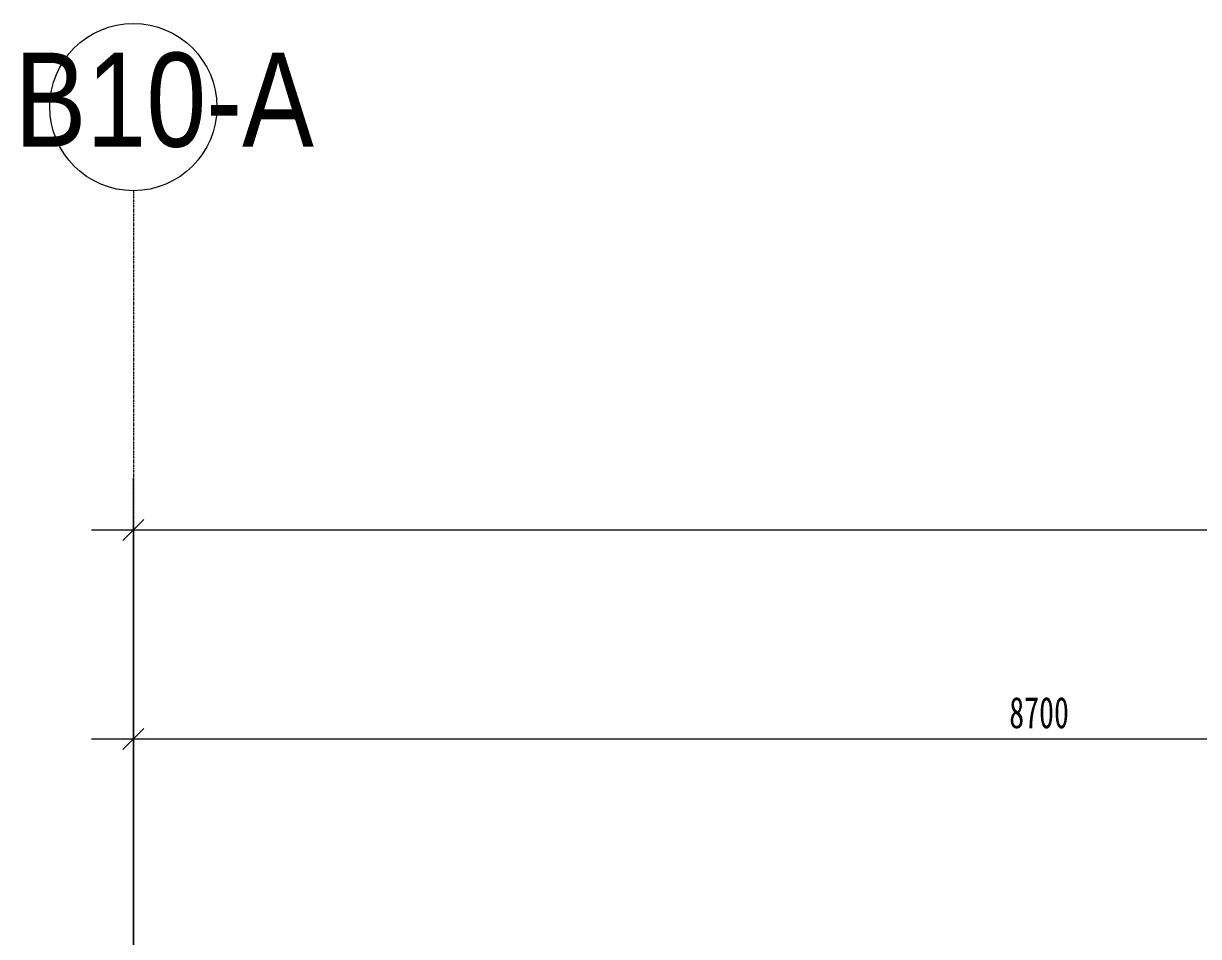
# Model space of a CAD drawing. Header units: millimetres. Extents: x 147808 to 199769, y -28592 to 9935.
# Drawn here: x 156074 to 161699, y 3785 to 8154 of the extents above; entities that cross this region are included whole.
import ezdxf

# ---------------------------------------------------------------- set-up
doc = ezdxf.new("R2010")
doc.units = ezdxf.units.MM
doc.linetypes.add('轴网线', pattern=[22.24, 12.7, -3.18, 3.18, -3.18])
for name, color, linetype, lineweight in [('A-____-____-DIMS', 7, 'Continuous', 5), ('A-____-____-DIMS-100', 7, 'Continuous', 5), ('S-GRID-____-IDEN', 7, 'Continuous', 5), ('S-GRID-____-OTLN', 7, 'Continuous', 5)]:
    doc.layers.add(name, color=color, linetype=linetype, lineweight=lineweight)
doc.styles.add('TJ_FangSong_Narrow', font='TJ_FangSong_Narrow v2.0.otf', dxfattribs={"height": 450})
doc.styles.add('仿宋_1', font='simfang.ttf', dxfattribs={"width": 0.7, "height": 150})
doc.dimstyles.new('对角线_-_1_5mm_仿宋_1', dxfattribs={"dimscale": 304.8, "dimtxt": 193.128667, "dimasz": 0.328084, "dimexe": 0.82021, "dimexo": 0.0625, "dimgap": 0.065617, "dimtad": 1, "dimdec": 0, "dimdsep": 46, "dimtxsty": '仿宋_1', "dimblk1": 'OBLIQUE', "dimblk2": 'OBLIQUE', "dimsah": 1, "dimcen": 0.09, "dimdle": 0.656168, "dimazin": 0, "dimtfac": 1, "dimtdec": 4, "dimtix": 1, "dimtmove": 0, "dimatfit": 3, "dimfxl": 2.624672, "dimfxlon": 1, "dimtvp": 1, "dimtolj": 1, "dimtzin": 0, "dimarcsym": 2})

# ---------------------------------------------------------------- blocks, each defined once
blk = doc.blocks.new('DIMBLOCK5-一层给排水_消防平面图')
at = {"layer": 'A-____-____-DIMS-100', "color": 173, "true_color": 0x5151ff, "transparency": 16777216}
for p, q in [((156600, 2893.2), (156600, 5980.5)), ((191400, 4788.9), (191400, 5980.5)), ((156600, 5730.5), (156650, 5780.5)), ((191400, 5730.5), (191450, 5780.5)), ((156400, 5730.5), (191600, 5730.5)), ((156600, 5730.5), (156550, 5680.5)), ((156600, 5730.5), (156600, 2893.2)), ((191400, 5730.5), (191350, 5680.5)), ((191400, 5730.5), (191400, 4788.9))]:
    blk.add_line(p, q, dxfattribs=at)
at = {"layer": 'A-____-____-DIMS-100', "color": 0, "transparency": 16777216, "insert": (173803.5, 5931.9), "char_height": 150, "width": 471.593, "attachment_point": 1, "line_spacing_factor": 0.898273, "style": '仿宋_1'}
blk.add_mtext('34800', dxfattribs=at)
blk = doc.blocks.new('_Oblique')
at = {"color": 0, "linetype": 'ByBlock', "lineweight": -2}
blk.add_line((-0.5, -0.5), (0.5, 0.5), dxfattribs=at)
blk = doc.blocks.new('DIMBLOCK14-一层给排水_消防平面图')
at = {"layer": 'A-____-____-DIMS-100', "color": 173, "true_color": 0x5151ff, "transparency": 16777216}
for p, q in [((156600, 3860.1), (156600, 4980.5)), ((165300, 3860.1), (165300, 4980.5)), ((156400, 4730.5), (165300, 4730.5)), ((156600, 4730.5), (156550, 4680.5)), ((156600, 4730.5), (156650, 4780.5)), ((156600, 4730.5), (156600, 3860.1)), ((165300, 4730.5), (165250, 4680.5)), ((165300, 4730.5), (165350, 4780.5)), ((165300, 4730.5), (165300, 3860.1))]:
    blk.add_line(p, q, dxfattribs=at)
at = {"layer": 'A-____-____-DIMS-100', "color": 0, "transparency": 16777216, "insert": (160792.8, 4931.9), "char_height": 150, "width": 377.275, "attachment_point": 1, "line_spacing_factor": 0.898273, "style": '仿宋_1'}
blk.add_mtext('8700', dxfattribs=at)
blk = doc.blocks.new('轴网 - R4_0-512320-一层给排水_消防平面图')
at = {"layer": 'S-GRID-____-IDEN', "color": 173, "true_color": 0x5151ff}
blk.add_circle((0, 0), 4, dxfattribs=at)
blk = doc.blocks.new('YXQH_AR_B9-20_rvt-1-一层给排水_消防平面图')
at = {"layer": 'S-GRID-____-OTLN', "color": 173, "linetype": '轴网线', "true_color": 0x5151ff}
blk.add_line((156600, 7353.7), (156600, -27792.2), dxfattribs=at)
at = {"color": 251, "lineweight": 5, "true_color": 0x515151, "xscale": 99.99999999999993, "yscale": 99.99999999999993, "zscale": 99.99999999999993, "rotation": 180}
blk.add_blockref('轴网 - R4_0-512320-一层给排水_消防平面图', (156600, 7753.7), dxfattribs=at)
at = {"layer": 'S-GRID-____-IDEN', "color": 251, "true_color": 0x515151, "insert": (156031.7, 8014.2), "char_height": 450, "width": 1370.886, "attachment_point": 1, "style": 'TJ_FangSong_Narrow'}
blk.add_mtext('B10-A', dxfattribs=at)
at = {"layer": 'A-____-____-DIMS', "color": 173, "true_color": 0x5151ff}
for base, p1, p2, override, picture, middle in [((191400, 5730.5), (156600, 2893.2), (191400, 4788.9), {"dimpost": '<>', "dimfxl": 34851.596355}, 'DIMBLOCK5-一层给排水_消防平面图', (174000, 5826.3)), ((165300, 4730.5), (156600, 3860.1), (165300, 3860.1), {"dimpost": '<>', "dimfxl": 8700}, 'DIMBLOCK14-一层给排水_消防平面图', (160950, 4826.3))]:
    dim = blk.add_linear_dim(base=base, p1=p1, p2=p2, dimstyle='对角线_-_1_5mm_仿宋_1', override=override, dxfattribs=at)
    dim.commit()
    dim.dimension.update_dxf_attribs({"geometry": picture, "text_midpoint": middle})

msp = doc.modelspace()

# ---------------------------------------------------------------- block references
at = {"lineweight": 5}
msp.add_blockref('YXQH_AR_B9-20_rvt-1-一层给排水_消防平面图', (0, 0), dxfattribs=at)

doc.saveas('drawing.dxf')
